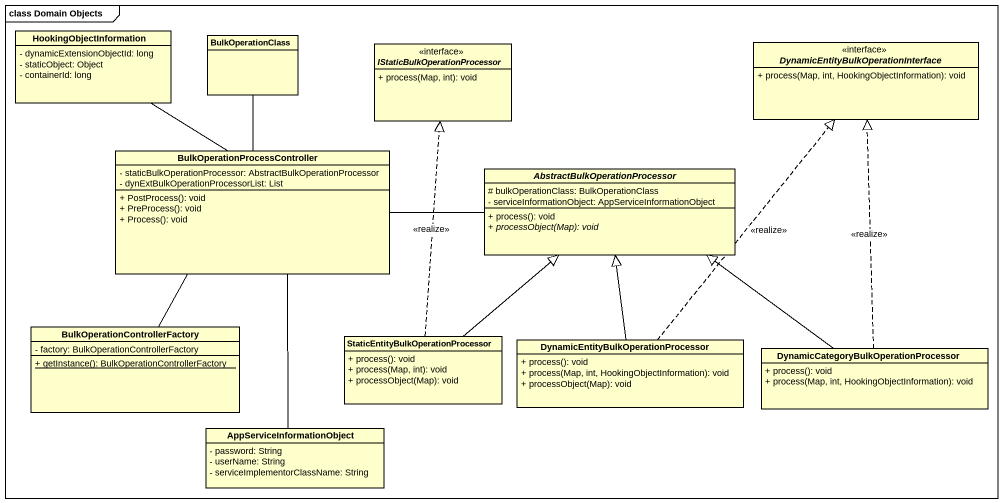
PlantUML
@startuml
mainframe class Domain Objects
hide circle
hide empty members
skinparam classAttributeIconSize 0
class HookingObjectInformation {
  - dynamicExtensionObjectId: long
  - staticObject: Object
  - containerId: long
}
class BulkOperationClass
interface "IStaticBulkOperationProcessor" as IStaticBulkOperationProcesso <<interface>> {
  + process(Map, int): void
}
interface "DynamicEntityBulkOperationInterface" as DynamicEntityBulkOperationIn <<interface>> {
  + process(Map, int, HookingObjectInformation): void
}
class "BulkOperationProcessController" as BulkOperationProcessControll {
  - staticBulkOperationProcessor: AbstractBulkOperationProcessor
  - dynExtBulkOperationProcessorList: List
  + PostProcess(): void
  + PreProcess(): void
  + Process(): void
}
abstract class "AbstractBulkOperationProcessor" as AbstractBulkOperationProcess {
  # bulkOperationClass: BulkOperationClass
  - serviceInformationObject: AppServiceInformationObject
  + process(): void
  {abstract} + processObject(Map): void
}
class "BulkOperationControllerFactory" as BulkOperationControllerFacto {
  - factory: BulkOperationControllerFactory
  {static} + getInstance(): BulkOperationControllerFactory
}
class "StaticEntityBulkOperationProcessor" as StaticEntityBulkOperationPro {
  + process(): void
  + process(Map, int): void
  + processObject(Map): void
}
class "DynamicEntityBulkOperationProcessor" as DynamicEntityBulkOperationPr {
  + process(): void
  + process(Map, int, HookingObjectInformation): void
  + processObject(Map): void
}
class "DynamicCategoryBulkOperationProcessor" as DynamicCategoryBulkOperation {
  + process(): void
  + process(Map, int, HookingObjectInformation): void
}
class AppServiceInformationObject {
  - password: String
  - userName: String
  - serviceImplementorClassName: String
}
HookingObjectInformation -- BulkOperationProcessControll
BulkOperationClass -- BulkOperationProcessControll
BulkOperationProcessControll -right- AbstractBulkOperationProcess
BulkOperationControllerFacto -up- BulkOperationProcessControll
StaticEntityBulkOperationPro .up.|> IStaticBulkOperationProcesso : <<realize>>
StaticEntityBulkOperationPro -up-|> AbstractBulkOperationProcess
DynamicEntityBulkOperationPr .up.|> DynamicEntityBulkOperationIn : <<realize>>
DynamicEntityBulkOperationPr -up-|> AbstractBulkOperationProcess
DynamicCategoryBulkOperation .up.|> DynamicEntityBulkOperationIn : <<realize>>
DynamicCategoryBulkOperation -up-|> AbstractBulkOperationProcess
AppServiceInformationObject -up- BulkOperationProcessControll
@enduml
